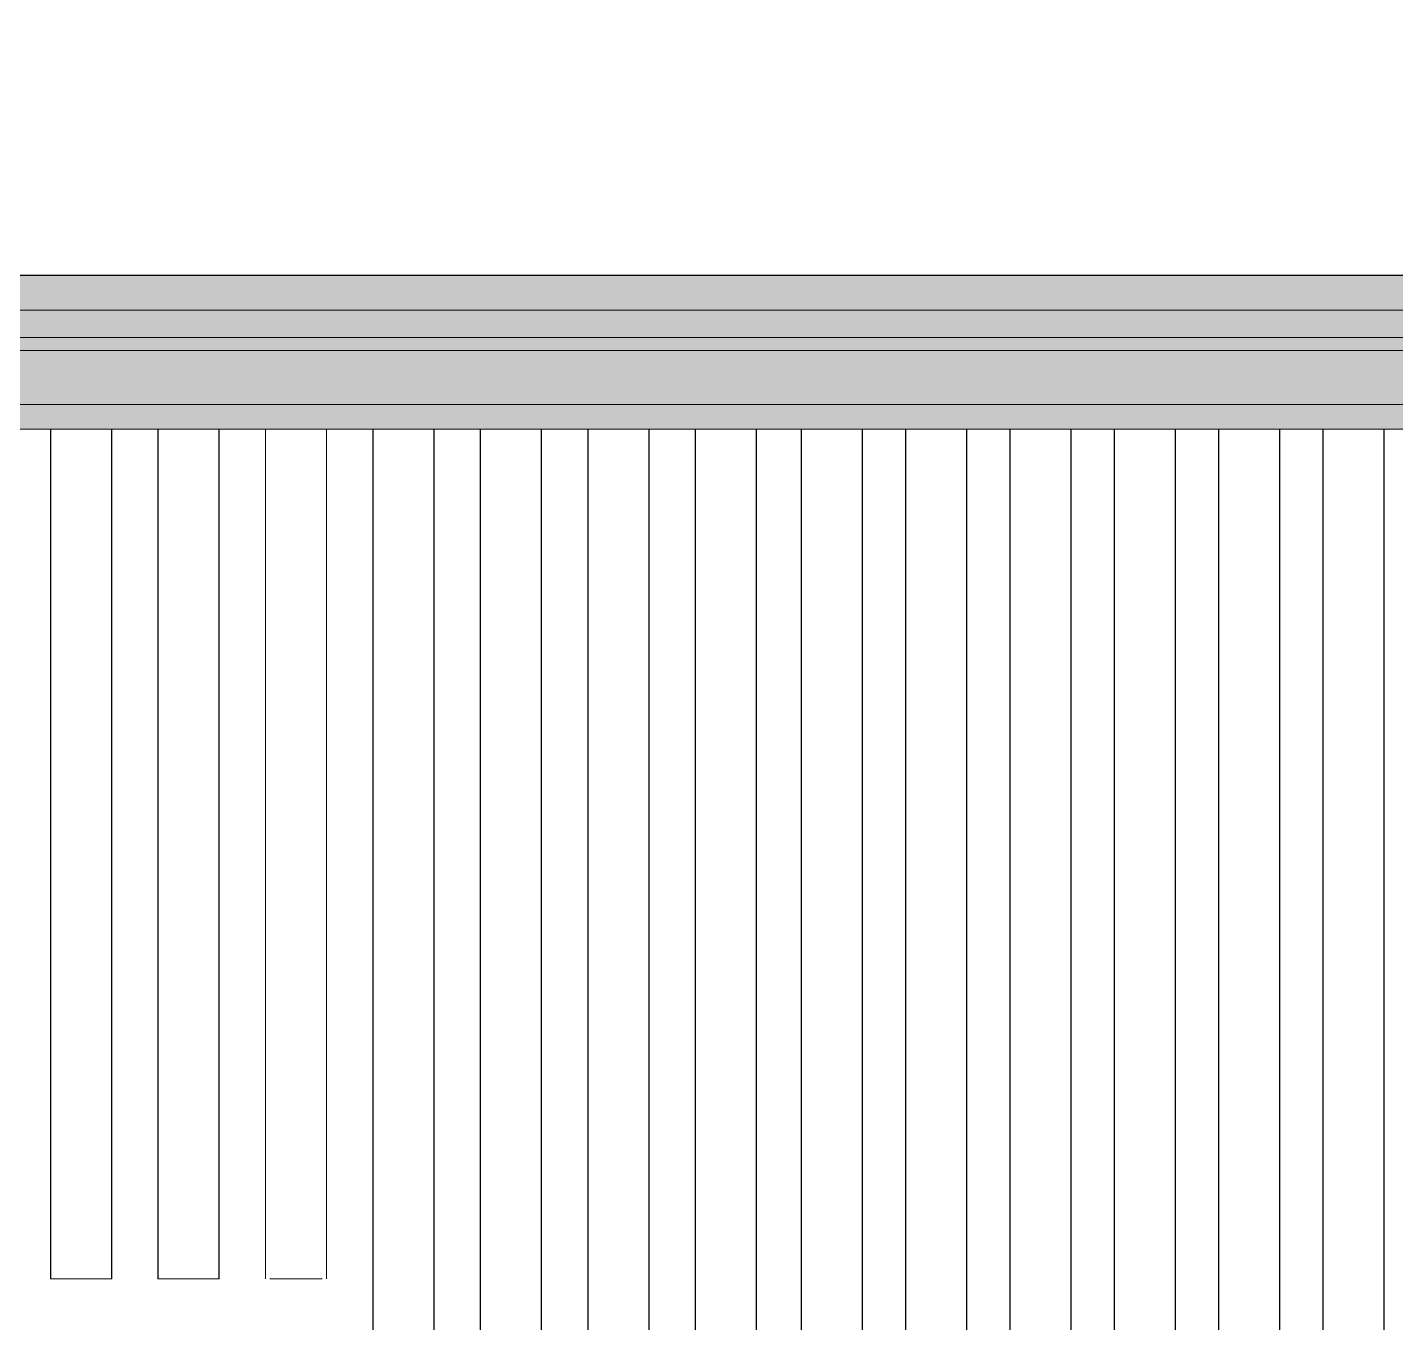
# Model space of a CAD drawing. Header units: millimetres. Extents: x 0 to 84100, y 0 to 59400.
# Drawn here: x 49977 to 53003, y 32997 to 35864 of the extents above; entities that cross this region are included whole.
import ezdxf

# ---------------------------------------------------------------- set-up
doc = ezdxf.new("R2010")
doc.units = ezdxf.units.MM
for name, color, linetype, lineweight in [('09_立面の外形', 7, 'Continuous', 30), ('10_見えがかり', 7, 'Continuous', 13), ('12_見えがかり（ガラス）', 5, 'Continuous', 9)]:
    doc.layers.add(name, color=color, linetype=linetype, lineweight=lineweight)

msp = doc.modelspace()

# ---------------------------------------------------------------- hatches: boundary and pattern name
at = {"layer": '10_見えがかり', "true_color": 0xe9dcc4}
msp.add_hatch(color=8, dxfattribs=at).paths.add_polyline_path([(69944.3, 35298.1), (69954.3, 35288.1), (69954.3, 35248.1), (69939.3, 35233.1), (69919.3, 35233.1), (49009.3, 35233.1), (49004.3, 35228.1), (49004.3, 35308.1), (49009.3, 35313.1), (69939.3, 35313.1), (69944.3, 35308.1)])
at = {"layer": '12_見えがかり（ガラス）', "true_color": 0xdce9f2}
msp.add_hatch(color=8, dxfattribs=at).paths.add_polyline_path([(69984.3, 35228.1), (69984.3, 35178.1), (69979.3, 35173.1), (69969.3, 35173.1), (69959.3, 35163.1), (69949.3, 35163.1), (69929.3, 35143.1), (69919.3, 35143.1), (69909.3, 35133.1), (69899.3, 35133.1), (69879.3, 35113.1), (69869.3, 35113.1), (69859.3, 35103.1), (69849.3, 35103.1), (69829.3, 35083.1), (69819.3, 35083.1), (69809.3, 35073.1), (69799.3, 35073.1), (69789.3, 35063.1), (69779.3, 35063.1), (69759.3, 35043.1), (69749.3, 35043.1), (69739.3, 35033.1), (69729.3, 35033.1), (69714.3, 35018.1), (69709.3, 35013.1), (69699.3, 35013.1), (69689.3, 35003.1), (69679.3, 35003.1), (69659.3, 34983.1), (69654.3, 34988.1), (69654.3, 35118.1), (69649.3, 35123.1), (69519.3, 35123.1), (69509.3, 35113.1), (69499.3, 35113.1), (69489.3, 35103.1), (69479.3, 35103.1), (69469.3, 35093.1), (69459.3, 35093.1), (69449.3, 35083.1), (69439.3, 35083.1), (69429.3, 35073.1), (69419.3, 35073.1), (69409.3, 35063.1), (69399.3, 35063.1), (69389.3, 35053.1), (69379.3, 35053.1), (69369.3, 35043.1), (69359.3, 35043.1), (69349.3, 35033.1), (69339.3, 35033.1), (69329.3, 35023.1), (69319.3, 35023.1), (69309.3, 35013.1), (69299.3, 35013.1), (69289.3, 35003.1), (69279.3, 35003.1), (69259.3, 34983.1), (69249.3, 34983.1), (69244.3, 34978.1), (69244.3, 34968.1), (69239.3, 34963.1), (68419.3, 34963.1), (68409.3, 34973.1), (49009.3, 34973.1), (49004.3, 34978.1), (49004.3, 35228.1), (49009.3, 35233.1), (69979.3, 35233.1)])

# ---------------------------------------------------------------- linework, layer by layer
at = {"layer": '09_立面の外形'}
msp.add_lwpolyline([(49162.5, 35868.1), (49148.1, 35852.4), (49125.1, 35829.1), (49106.4, 35811.8), (49091.6, 35798.2), (49064.3, 35775.3), (49045.1, 35760), (49002.8, 35729), (49002.8, 35315.1), (69942.7, 35315.1)], dxfattribs=at)
at = {"layer": '10_見えがかり'}
for points in [[(48991.1, 35315.1), (69942.7, 35315.1)], [(69374.7, 35029.1), (62486.9, 35029.1), (55341.2, 35029.1), (48992.4, 35029.1)], [(51640, 34974.1), (49007.4, 34974.1)], [(50162.6, 34974.1), (50027.8, 34974.1)], [(50027.8, 33094.1), (50027.8, 34974.1)], [(50163.3, 34974.1), (50028.4, 34974.1)], [(50028.4, 34974.1), (50028.4, 33094.1)], [(50162.6, 34974.1), (50162.6, 33094.1)], [(50163.3, 34974.1), (50163.3, 33094.1)], [(50400.3, 34974.1), (50265.4, 34974.1)], [(50265.4, 33094.1), (50265.4, 34974.1)], [(50401, 34974.1), (50266.1, 34974.1)], [(50266.1, 34974.1), (50266.1, 33094.1)], [(50400.3, 34974.1), (50400.3, 33094.1)], [(50401, 34974.1), (50401, 33094.1)], [(50638, 34974.1), (50503.1, 34974.1)], [(50503.1, 33094.1), (50503.1, 34974.1)], [(50638.6, 34974.1), (50503.7, 34974.1)], [(50503.7, 34974.1), (50503.7, 33094.1)], [(50638, 34974.1), (50638, 33094.1)], [(50638.6, 34974.1), (50638.6, 33094.1)], [(50875.6, 34974.1), (50740.7, 34974.1)], [(50740.7, 32743.1), (50740.7, 34974.1)], [(50876.3, 34974.1), (50741.4, 34974.1)], [(50741.4, 34974.1), (50741.4, 32743.1)], [(50875.6, 34974.1), (50875.6, 32743.1)], [(50876.3, 34974.1), (50876.3, 32743.1)], [(51113.3, 34974.1), (50978.4, 34974.1)], [(50978.4, 32743.1), (50978.4, 34974.1)], [(51113.9, 34974.1), (50979.1, 34974.1)], [(50979.1, 34974.1), (50979.1, 32743.1)], [(51113.3, 34974.1), (51113.3, 32743.1)], [(51113.9, 34974.1), (51113.9, 32743.1)], [(51350.9, 34974.1), (51216.1, 34974.1)], [(51216.1, 32743.1), (51216.1, 34974.1)], [(51351.6, 34974.1), (51216.7, 34974.1)], [(51216.7, 34974.1), (51216.7, 32743.1)], [(51350.9, 34974.1), (51350.9, 32743.1)], [(51351.6, 34974.1), (51351.6, 32743.1)], [(51453.7, 34974.1), (51453.7, 32743.1)], [(51453.7, 34974.1), (51588.6, 34974.1)], [(51454.4, 34974.1), (51454.4, 32743.1)], [(51454.4, 34974.1), (51589.3, 34974.1)], [(51588.6, 30393.1), (51588.6, 34974.1)], [(51589.3, 30393.1), (51589.3, 34974.1)], [(54639.9, 34974.1), (51640, 34974.1)], [(51688, 30393.1), (51688, 34974.1)], [(51822.8, 34974.1), (51688, 34974.1)], [(51688.9, 30393.1), (51688.9, 34974.1)], [(51823.6, 34974.1), (51688.9, 34974.1)], [(51822.8, 34974.1), (51822.8, 30393.1)], [(51823.6, 30393.1), (51823.6, 34974.1)], [(51918.8, 30393.1), (51918.8, 34974.1)], [(52053.5, 34974.1), (51918.8, 34974.1)], [(51919.6, 30393.1), (51919.6, 34974.1)], [(52054.4, 34974.1), (51919.6, 34974.1)], [(52053.5, 34974.1), (52053.5, 30393.1)], [(52054.4, 30393.1), (52054.4, 34974.1)], [(52149.5, 30393.1), (52149.5, 34974.1)], [(52284.3, 34974.1), (52149.5, 34974.1)], [(52150.4, 30393.1), (52150.4, 34974.1)], [(52285.2, 34974.1), (52150.4, 34974.1)], [(52284.3, 34974.1), (52284.3, 30393.1)], [(52285.2, 30393.1), (52285.2, 34974.1)], [(52380.3, 30393.1), (52380.3, 34974.1)], [(52515.1, 34974.1), (52380.3, 34974.1)], [(52381.2, 30393.1), (52381.2, 34974.1)], [(52515.9, 34974.1), (52381.2, 34974.1)], [(52515.1, 34974.1), (52515.1, 30393.1)], [(52515.9, 30393.1), (52515.9, 34974.1)], [(52611.1, 30393.1), (52611.1, 34974.1)], [(52745.8, 34974.1), (52611.1, 34974.1)], [(52611.9, 30393.1), (52611.9, 34974.1)], [(52746.7, 34974.1), (52611.9, 34974.1)], [(52745.8, 34974.1), (52745.8, 30393.1)], [(52746.7, 30393.1), (52746.7, 34974.1)], [(52841.8, 32143.1), (52841.8, 34974.1)], [(52976.6, 34974.1), (52841.8, 34974.1)], [(52842.7, 32143.1), (52842.7, 34974.1)], [(52977.5, 34974.1), (52842.7, 34974.1)], [(52976.6, 34974.1), (52976.6, 32143.1)], [(52977.5, 32143.1), (52977.5, 34974.1)], [(50027.8, 33094.1), (50162.6, 33094.1)], [(50028.4, 33094.1), (50163.3, 33094.1)], [(50265.4, 33094.1), (50400.3, 33094.1)], [(50266.1, 33094.1), (50401, 33094.1)], [(50512.7, 33094.1), (50628.3, 33094.1)], [(50513.4, 33094.1), (50629, 33094.1)]]:
    msp.add_lwpolyline(points, dxfattribs=at)
at = {"layer": '12_見えがかり（ガラス）'}
for points in [[(50596.6, 35237.5), (49623.8, 35237.5)], [(51569.2, 35237.5), (50596.6, 35237.5)], [(52541.6, 35237.5), (51569.2, 35237.5)], [(52541.6, 35237.5), (53513.8, 35237.5)], [(50596.6, 35177.5), (49623.8, 35177.5)], [(51569.2, 35177.5), (50596.6, 35177.5)], [(52541.6, 35177.5), (51569.2, 35177.5)], [(52541.6, 35177.5), (53513.8, 35177.5)], [(50580.5, 35148.3), (49609.3, 35148.3)], [(50659.6, 35148.3), (49692.4, 35148.3)], [(51551.5, 35148.3), (50580.5, 35148.3)], [(51626.6, 35148.3), (50659.6, 35148.3)], [(51551.5, 35148.3), (52522.2, 35148.3)], [(52593.4, 35148.3), (51626.6, 35148.3)], [(52522.2, 35148.3), (53492.7, 35148.3)], [(53559.9, 35148.3), (52593.4, 35148.3)]]:
    msp.add_lwpolyline(points, dxfattribs=at)

doc.saveas('drawing.dxf')
